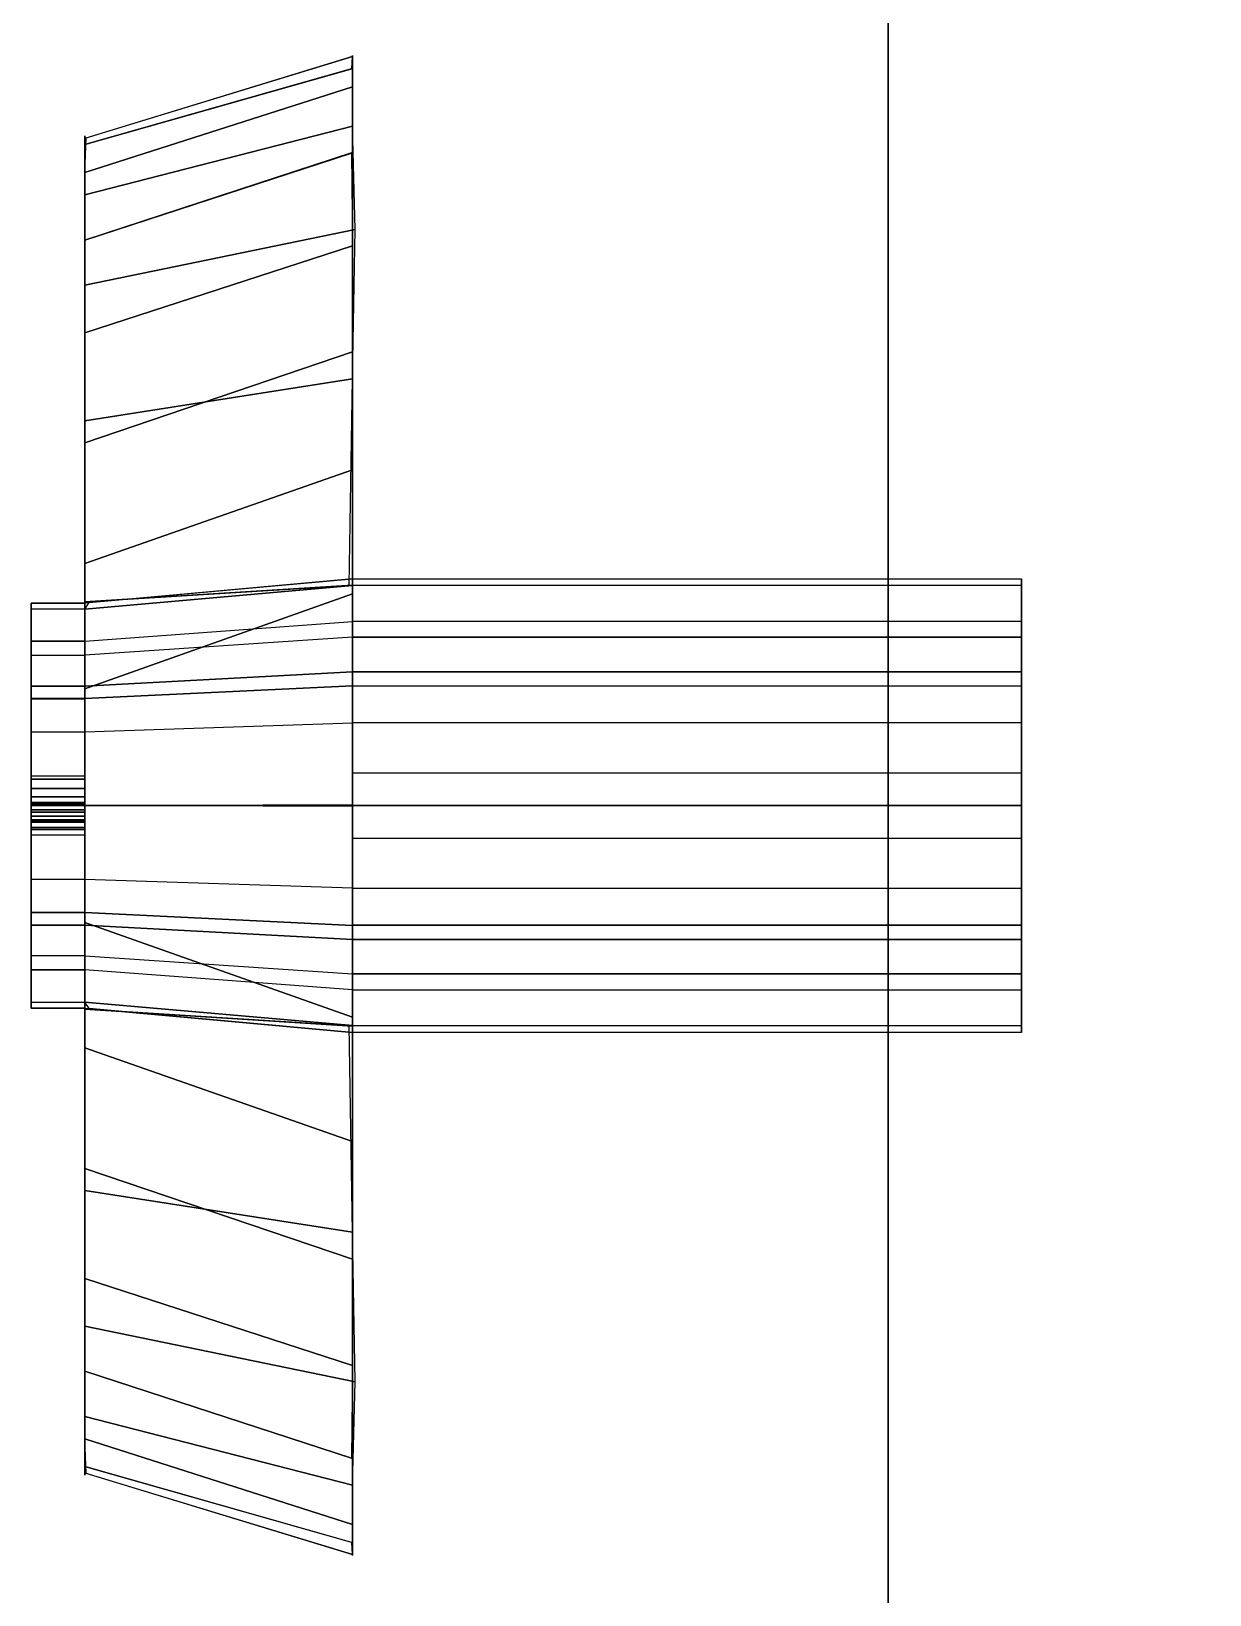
# Model space of a CAD drawing. Extents: x -21.8 to 22.2, y -10 to 63.
# Drawn here: x -21.83 to 0.17, y 17.54 to 46.73 of the extents above; entities that cross this region are included whole.
import ezdxf

# ---------------------------------------------------------------- set-up
doc = ezdxf.new("R2010")
doc.units = 0
doc.header["$MEASUREMENT"] = 0
doc.layers.get('0').update_dxf_attribs({"linetype": 'CONTINUOUS'})

msp = doc.modelspace()

# ---------------------------------------------------------------- linework, layer by layer
for points in [[(-5.834, 62.975, 43), (-5.834, 1.975, 43), (-5.834, 1.975, -40), (-5.834, 62.975, -40)], [(6.166, 1.975, 43), (-5.834, 1.975, 43), (-5.834, 62.975, 43), (6.166, 62.975, 43)], [(6.166, 1.975, -40), (-5.834, 1.975, -40), (-5.834, 62.975, -40), (6.166, 62.975, -40)]]:
    msp.add_3dface(points)
at = {"linetype": 'Continuous'}
for points in [[(-20.834, 44.61, 3.503), (-15.847, 46.025, 4.095), (-15.834, 46.253, 0.781), (-20.834, 44.727, 0.453)], [(-20.807, 44.736, 0.454), (-15.834, 46.253, 0.781), (-15.834, 45.691, -2.489), (-20.834, 44.092, -2.565)], [(-15.834, 46.271, 1.5), (-15.834, 42.762, -7.77), (-15.834, 32.271, -12.5), (-15.834, 46.271, 1.5)], [(-15.834, 32.271, 15.5), (-15.834, 42.5, 11.06), (-15.834, 46.271, 1.5), (-15.834, 32.271, 15.5)], [(-15.834, 34.771, 1.74), (-15.834, 40.401, 7.37), (-15.834, 46.271, 1.5), (-15.834, 34.771, -10)], [(-20.834, 43.674, 6.622), (-15.834, 44.954, 7.43), (-15.834, 46.028, 4.097), (-20.834, 44.61, 3.503)], [(-20.834, 44.092, -2.565), (-15.834, 45.691, -2.489), (-15.834, 44.46, -5.388), (-20.834, 42.829, -5.192)], [(-20.834, 41.986, 9.366), (-15.785, 43.025, 10.388), (-15.834, 44.954, 7.43), (-20.834, 43.674, 6.622)], [(-20.834, 44.771, 1.5), (-20.834, 41.638, -6.777), (-20.834, 32.271, -11), (-20.834, 44.771, 1.5)], [(-20.834, 32.271, 14), (-20.834, 41.404, 10.035), (-20.834, 44.771, 1.5), (-20.834, 32.271, 14)], [(-20.834, 34.504, 1.715), (-20.834, 39.53, 6.741), (-20.834, 44.771, 1.5), (-20.834, 34.504, -8.768)], [(-20.834, 42.829, -5.192), (-15.853, 44.453, -5.387), (-15.834, 42.72, -7.818), (-20.834, 41.099, -7.35)], [(-20.834, 39.454, 11.73), (-15.834, 40.236, 13.014), (-15.785, 43.025, 10.388), (-20.834, 41.986, 9.366)], [(-20.834, 41.099, -7.35), (-15.834, 42.72, -7.818), (-15.834, 40.74, -9.648), (-20.834, 39.045, -9.006)], [(-15.834, 32.271, -12.5), (-15.834, 37.453, -11.506), (-15.834, 42.762, -7.77), (-15.834, 32.271, -12.5)], [(-15.834, 32.271, 15.5), (-15.834, 42.5, 11.06), (-15.834, 37.738, 14.389), (-15.834, 32.271, 15.5)], [(-20.834, 32.271, -11), (-20.834, 36.898, -10.112), (-20.834, 41.638, -6.777), (-20.834, 32.271, -11)], [(-20.834, 32.271, 14), (-20.834, 41.404, 10.035), (-20.834, 37.152, 13.008), (-20.834, 32.271, 14)], [(-20.834, 39.045, -9.006), (-15.834, 40.74, -9.648), (-15.834, 38.542, -11.017), (-20.834, 36.793, -10.153)], [(-15.834, 34.509, 8.791), (-15.834, 35.414, 8.039), (-15.834, 40.401, 7.37), (-15.834, 39.271, 8.5)], [(-15.834, 35.414, 8.039), (-15.834, 36.379, 6.27), (-15.834, 40.401, 7.37), (-15.834, 35.414, 8.039)], [(-15.834, 36.379, 6.27), (-15.834, 36.506, 4.818), (-15.834, 40.401, 7.37), (-15.834, 36.379, 6.27)], [(-15.834, 36.506, 4.818), (-15.834, 35.708, 2.677), (-15.834, 40.401, 7.37), (-15.834, 36.506, 4.818)], [(-20.834, 36.074, 13.408), (-15.902, 36.381, 14.862), (-15.834, 40.236, 13.014), (-20.834, 39.454, 11.73)], [(-20.834, 34.269, 8.01), (-20.834, 35.077, 7.338), (-20.834, 39.53, 6.741), (-20.834, 38.521, 7.75)], [(-20.834, 35.077, 7.338), (-20.834, 35.938, 5.759), (-20.834, 39.53, 6.741), (-20.834, 35.077, 7.338)], [(-20.834, 35.938, 5.759), (-20.834, 36.052, 4.463), (-20.834, 39.53, 6.741), (-20.834, 35.938, 5.759)], [(-20.834, 36.052, 4.463), (-20.834, 35.34, 2.551), (-20.834, 39.53, 6.741), (-20.834, 36.052, 4.463)], [(-15.834, 32.271, 9.427), (-15.834, 34.509, 8.791), (-15.834, 39.271, 8.5), (-15.834, 38.207, 9.564)], [(-20.834, 36.793, -10.153), (-15.834, 38.542, -11.017), (-15.834, 36.222, -11.931), (-20.834, 34.454, -10.808)], [(-20.834, 32.271, 8.578), (-20.834, 34.269, 8.01), (-20.834, 38.521, 7.75), (-20.834, 37.571, 8.7)], [(-15.834, 32.271, 9.427), (-15.834, 38.207, 9.564), (-15.834, 32.271, 15.5), (-15.834, 32.271, 9.427)], [(-20.834, 32.271, 8.578), (-20.834, 37.571, 8.7), (-20.834, 32.271, 14), (-20.834, 32.271, 8.578)], [(-20.834, 35.34, 2.551), (-15.834, 35.708, 2.677), (-15.834, 36.506, 4.818), (-20.834, 36.052, 4.463)], [(-15.834, 36.379, 6.27), (-20.834, 35.938, 5.759), (-20.753, 36.06, 4.469), (-15.834, 36.506, 4.818)], [(-15.834, 36.379, 6.27), (-15.834, 36.506, 4.818), (-15.834, 28.164, 6.27), (-15.834, 29.129, 8.039)], [(-15.834, 36.506, 4.818), (-15.834, 28.834, 2.677), (-15.834, 28.037, 4.818), (-15.834, 28.164, 6.27)], [(-15.834, 28.834, 2.677), (-15.834, 34.771, 1.74), (-15.834, 35.708, 2.677), (-15.834, 36.506, 4.818)], [(-15.834, 36.379, 6.27), (-15.834, 36.506, 4.818), (-3.351, 36.506, 4.818), (-3.351, 36.379, 6.27)], [(-3.351, 36.506, 4.818), (-3.351, 35.708, 2.677), (-15.834, 35.708, 2.677), (-15.834, 36.506, 4.818)], [(-3.351, 36.379, 6.27), (-3.351, 36.506, 4.818), (-3.351, 28.164, 6.27), (-3.351, 29.129, 8.039)], [(-3.351, 36.506, 4.818), (-3.351, 28.834, 2.677), (-3.351, 28.037, 4.818), (-3.351, 28.164, 6.27)], [(-3.351, 28.834, 2.677), (-3.351, 34.771, 1.74), (-3.351, 35.708, 2.677), (-3.351, 36.506, 4.818)], [(-20.834, 32.271, 14), (-15.834, 32.271, 15.5), (-15.834, 36.386, 14.882), (-20.834, 36.074, 13.408)], [(-15.834, 35.414, 8.039), (-20.834, 35.077, 7.338), (-20.834, 35.938, 5.759), (-15.834, 36.379, 6.27)], [(-20.834, 34.454, -10.808), (-15.834, 36.222, -11.931), (-15.834, 32.271, -12.5), (-20.834, 32.271, -11)], [(-15.834, 36.379, 6.27), (-15.834, 29.129, 8.039), (-15.834, 30.034, 8.791), (-15.834, 35.414, 8.039)], [(-3.351, 36.379, 6.27), (-15.834, 36.379, 6.27), (-15.834, 35.414, 8.039), (-3.351, 35.414, 8.039)], [(-3.351, 36.379, 6.27), (-3.351, 29.129, 8.039), (-3.351, 30.034, 8.791), (-3.351, 35.414, 8.039)], [(-21.834, 35.34, 2.551), (-21.834, 36.052, 4.463), (-21.834, 35.938, 5.759), (-21.834, 34.756, 5.527)], [(-21.834, 35.34, 2.551), (-20.834, 35.34, 2.551), (-20.834, 36.052, 4.463), (-21.834, 36.052, 4.463)], [(-21.834, 36.052, 4.463), (-20.834, 36.052, 4.463), (-20.834, 35.938, 5.759), (-21.834, 35.938, 5.759)], [(-21.834, 34.756, 5.527), (-21.834, 35.938, 5.759), (-21.834, 35.077, 7.338), (-21.834, 34.269, 8.01)], [(-21.834, 35.938, 5.759), (-21.834, 35.077, 7.338), (-20.834, 35.077, 7.338), (-20.834, 35.938, 5.759)], [(-20.834, 35.34, 2.551), (-20.834, 36.052, 4.463), (-20.834, 35.938, 5.759), (-20.834, 34.756, 5.527)], [(-20.834, 34.756, 5.527), (-20.834, 35.938, 5.759), (-20.834, 35.077, 7.338), (-20.834, 34.269, 8.01)], [(-20.834, 35.34, 2.551), (-15.834, 35.708, 2.677), (-15.834, 34.771, 1.74), (-20.834, 34.504, 1.715)], [(-15.834, 35.708, 2.677), (-15.834, 34.771, 1.74), (-3.351, 34.771, 1.74), (-3.351, 35.708, 2.677)], [(-21.834, 29.203, 2.551), (-21.834, 35.34, 2.551), (-21.834, 34.269, 8.01), (-21.834, 30.274, 8.01)], [(-21.834, 35.34, 2.551), (-21.834, 34.504, 1.715), (-21.834, 30.039, 1.715), (-21.834, 29.203, 2.551)], [(-21.834, 34.504, 1.715), (-20.834, 34.504, 1.715), (-20.834, 35.34, 2.551), (-21.834, 35.34, 2.551)], [(-21.834, 35.34, 2.551), (-21.834, 32.288, 2.867), (-21.834, 31.963, 2.867), (-21.834, 29.203, 2.551)], [(-21.834, 35.068, 4.043), (-21.834, 35.34, 2.551), (-21.834, 32.288, 2.867), (-21.834, 32.288, 3.536)], [(-20.834, 35.077, 7.338), (-20.834, 34.269, 8.01), (-15.834, 34.509, 8.791), (-15.834, 35.414, 8.039)], [(-20.834, 29.203, 2.551), (-20.834, 35.34, 2.551), (-20.834, 34.269, 8.01), (-20.834, 30.274, 8.01)], [(-20.834, 35.34, 2.551), (-20.834, 34.504, 1.715), (-20.834, 30.039, 1.715), (-20.834, 29.203, 2.551)], [(-20.834, 35.34, 2.551), (-20.834, 32.288, 2.867), (-20.834, 31.963, 2.867), (-20.834, 29.203, 2.551)], [(-20.834, 35.068, 4.043), (-20.834, 35.34, 2.551), (-20.834, 32.288, 2.867), (-20.834, 32.288, 3.536)], [(-15.834, 34.509, 8.791), (-15.834, 35.414, 8.039), (-15.834, 30.034, 8.791), (-15.834, 32.271, 9.427)], [(-15.834, 35.414, 8.039), (-15.834, 34.509, 8.791), (-3.351, 34.509, 8.791), (-3.351, 35.414, 8.039)], [(-3.351, 34.509, 8.791), (-3.351, 35.414, 8.039), (-3.351, 30.034, 8.791), (-3.351, 32.271, 9.427)], [(-20.834, 35.077, 7.338), (-20.834, 34.269, 8.01), (-21.834, 34.269, 8.01), (-21.834, 35.077, 7.338)], [(-21.834, 35.048, 4.039), (-21.834, 32.288, 3.536), (-21.834, 32.19, 3.663), (-21.834, 32.19, 3.841)], [(-21.834, 32.19, 3.841), (-21.834, 34.756, 5.527), (-21.834, 35.048, 4.039), (-21.834, 32.19, 3.841)], [(-20.834, 35.048, 4.039), (-20.834, 32.288, 3.536), (-20.834, 32.19, 3.663), (-20.834, 32.19, 3.841)], [(-20.834, 32.19, 3.841), (-20.834, 34.756, 5.527), (-20.834, 35.048, 4.039), (-20.834, 32.19, 3.841)], [(-21.834, 34.756, 5.527), (-21.834, 32.331, 5.965), (-21.834, 32.149, 6.096), (-21.834, 32.149, 6.252)], [(-21.834, 32.149, 6.252), (-21.834, 34.513, 6.768), (-21.834, 34.756, 5.527), (-21.834, 32.149, 6.252)], [(-21.834, 34.756, 5.527), (-21.834, 32.438, 5.282), (-21.834, 32.331, 5.417), (-21.834, 32.331, 5.965)], [(-21.834, 34.756, 5.527), (-21.834, 32.291, 4.977), (-21.834, 32.438, 5.077), (-21.834, 32.438, 5.282)], [(-21.834, 34.756, 5.527), (-21.834, 32.19, 3.841), (-21.834, 32.291, 3.953), (-21.834, 32.291, 4.977)], [(-20.834, 34.504, 1.715), (-15.834, 34.771, 1.715), (-15.834, 34.771, -4.573), (-20.834, 34.504, -3.922)], [(-20.834, 34.266, -4.925), (-20.834, 34.504, -3.922), (-15.834, 34.771, -4.573), (-15.834, 34.505, -5.696)], [(-20.834, 34.756, 5.527), (-20.834, 32.331, 5.965), (-20.834, 32.149, 6.096), (-20.834, 32.149, 6.252)], [(-20.834, 32.149, 6.252), (-20.834, 34.513, 6.768), (-20.834, 34.756, 5.527), (-20.834, 32.149, 6.252)], [(-20.834, 34.756, 5.527), (-20.834, 32.438, 5.282), (-20.834, 32.331, 5.417), (-20.834, 32.331, 5.965)], [(-20.834, 34.756, 5.527), (-20.834, 32.291, 4.977), (-20.834, 32.438, 5.077), (-20.834, 32.438, 5.282)], [(-20.834, 34.756, 5.527), (-20.834, 32.19, 3.841), (-20.834, 32.291, 3.953), (-20.834, 32.291, 4.977)], [(-15.834, 34.771, -10), (-15.834, 34.141, -10.631), (-15.834, 34.505, -5.696), (-15.834, 34.771, -4.573)], [(-15.834, 28.834, 2.677), (-15.834, 34.771, 1.74), (-15.834, 29.771, 1.74), (-15.834, 28.834, 2.677)], [(-15.834, 29.771, -4.573), (-15.834, 34.771, -4.573), (-15.834, 34.771, 1.74), (-15.834, 29.771, 1.74)], [(-15.834, 34.771, -4.573), (-15.834, 30.728, -6.539), (-15.834, 30.038, -5.696), (-15.834, 29.771, -4.573)], [(-15.834, 30.728, -6.539), (-15.834, 33.815, -6.539), (-15.834, 34.505, -5.696), (-15.834, 34.771, -4.573)], [(-15.834, 34.771, 1.74), (-3.351, 34.771, 1.74), (-3.351, 34.771, -4.573), (-15.834, 34.771, -4.573)], [(-15.834, 34.771, -4.573), (-15.834, 34.505, -5.696), (-3.351, 34.505, -5.696), (-3.351, 34.771, -4.573)], [(-3.351, 28.834, 2.677), (-3.351, 34.771, 1.74), (-3.351, 29.771, 1.74), (-3.351, 28.834, 2.677)], [(-3.351, 29.771, -4.573), (-3.351, 34.771, -4.573), (-3.351, 34.771, 1.74), (-3.351, 29.771, 1.74)], [(-3.351, 34.771, -4.573), (-3.351, 30.728, -6.539), (-3.351, 30.038, -5.696), (-3.351, 29.771, -4.573)], [(-3.351, 30.728, -6.539), (-3.351, 33.815, -6.539), (-3.351, 34.505, -5.696), (-3.351, 34.771, -4.573)], [(-21.834, 34.513, 6.768), (-21.834, 32.766, 7.293), (-21.834, 32.766, 7.617), (-21.834, 34.269, 8.01)], [(-21.834, 32.313, 6.924), (-21.834, 32.313, 7.293), (-21.834, 32.766, 7.293), (-21.834, 34.513, 6.768)], [(-21.834, 32.589, 6.572), (-21.834, 32.589, 6.722), (-21.834, 32.313, 6.924), (-21.834, 34.513, 6.768)], [(-21.834, 32.149, 6.252), (-21.834, 32.321, 6.357), (-21.834, 32.321, 6.504), (-21.834, 34.513, 6.768)], [(-21.834, 34.513, 6.768), (-21.834, 33.417, 6.636), (-21.834, 32.321, 6.504), (-21.834, 32.589, 6.572)], [(-21.834, 30.039, -3.922), (-21.834, 34.504, -3.922), (-21.834, 34.504, 1.715), (-21.834, 30.039, 1.715)], [(-21.834, 34.504, -3.922), (-21.834, 34.266, -4.925), (-21.834, 33.65, -5.678), (-21.834, 32.819, -6.086)], [(-21.834, 31.724, -6.086), (-21.834, 32.819, -6.086), (-21.834, 34.504, -3.922), (-21.834, 30.039, -3.922)], [(-20.834, 34.266, -4.925), (-20.834, 34.504, -3.922), (-21.834, 34.504, -3.922), (-21.834, 34.266, -4.925)], [(-20.834, 34.504, -3.922), (-20.834, 34.504, 1.715), (-21.834, 34.504, 1.715), (-21.834, 34.504, -3.922)], [(-20.834, 34.513, 6.768), (-20.834, 32.766, 7.293), (-20.834, 32.766, 7.617), (-20.834, 34.269, 8.01)], [(-20.834, 32.313, 6.924), (-20.834, 32.313, 7.293), (-20.834, 32.766, 7.293), (-20.834, 34.513, 6.768)], [(-20.834, 32.589, 6.572), (-20.834, 32.589, 6.722), (-20.834, 32.313, 6.924), (-20.834, 34.513, 6.768)], [(-20.834, 32.149, 6.252), (-20.834, 32.321, 6.357), (-20.834, 32.321, 6.504), (-20.834, 34.513, 6.768)], [(-20.834, 34.513, 6.768), (-20.834, 33.417, 6.636), (-20.834, 32.321, 6.504), (-20.834, 32.589, 6.572)], [(-20.834, 34.269, 8.01), (-20.834, 32.271, 8.578), (-15.834, 32.291, 9.427), (-15.834, 34.509, 8.791)], [(-15.834, 33.815, -6.539), (-15.834, 34.505, -5.696), (-20.834, 34.266, -4.925), (-20.834, 33.65, -5.678)], [(-20.834, 34.504, -8.768), (-20.834, 33.94, -9.331), (-20.834, 34.266, -4.925), (-20.834, 34.504, -3.922)], [(-20.834, 30.039, -3.922), (-20.834, 34.504, -3.922), (-20.834, 34.504, 1.715), (-20.834, 30.039, 1.715)], [(-20.834, 34.504, -3.922), (-20.834, 34.266, -4.925), (-20.834, 33.65, -5.678), (-20.834, 32.819, -6.086)], [(-20.834, 31.724, -6.086), (-20.834, 32.819, -6.086), (-20.834, 34.504, -3.922), (-20.834, 30.039, -3.922)], [(-3.351, 34.509, 8.791), (-3.351, 32.271, 9.427), (-15.834, 32.271, 9.427), (-15.834, 34.509, 8.791)], [(-15.834, 34.141, -10.631), (-15.834, 33.815, -6.539), (-15.834, 34.505, -5.696), (-15.834, 34.141, -10.631)], [(-3.351, 34.505, -5.696), (-3.351, 33.815, -6.539), (-15.834, 33.815, -6.539), (-15.834, 34.505, -5.696)], [(-21.834, 34.269, 8.01), (-21.834, 30.274, 8.01), (-21.834, 32.271, 8.578), (-21.834, 34.269, 8.01)], [(-21.834, 34.269, 8.01), (-21.834, 32.271, 8.578), (-20.834, 32.271, 8.578), (-20.834, 34.269, 8.01)], [(-21.834, 30.274, 8.01), (-21.834, 31.989, 7.617), (-21.834, 32.766, 7.617), (-21.834, 34.269, 8.01)], [(-21.834, 33.65, -5.678), (-20.834, 33.65, -5.678), (-20.834, 34.266, -4.925), (-21.834, 34.266, -4.925)], [(-20.834, 34.269, 8.01), (-20.834, 30.274, 8.01), (-20.834, 32.271, 8.578), (-20.834, 34.269, 8.01)], [(-20.834, 30.274, 8.01), (-20.834, 31.989, 7.617), (-20.834, 32.766, 7.617), (-20.834, 34.269, 8.01)], [(-20.834, 33.94, -9.331), (-20.834, 33.65, -5.678), (-20.834, 34.266, -4.925), (-20.834, 33.94, -9.331)], [(-20.834, 32.819, -6.086), (-20.834, 33.94, -9.331), (-20.834, 32.271, -11), (-20.834, 32.271, -6.154)], [(-20.834, 33.94, -9.331), (-20.834, 33.94, -9.331), (-20.834, 32.819, -6.086), (-20.834, 33.65, -5.678)], [(-15.834, 32.885, -6.996), (-15.834, 34.141, -10.631), (-15.834, 32.271, -12.5), (-15.834, 32.271, -7.073)], [(-15.834, 34.141, -10.631), (-15.834, 34.141, -10.631), (-15.834, 32.885, -6.996), (-15.834, 33.815, -6.539)], [(-20.834, 33.65, -5.678), (-20.834, 32.819, -6.086), (-21.834, 32.819, -6.086), (-21.834, 33.65, -5.678)], [(-15.834, 32.271, -7.073), (-20.834, 32.271, -6.154), (-20.834, 33.65, -5.678), (-15.834, 33.815, -6.539)], [(-15.834, 32.271, -6.539), (-15.834, 32.271, -7.073), (-15.834, 32.885, -6.996), (-15.834, 33.815, -6.539)], [(-15.834, 33.815, -6.539), (-15.834, 32.885, -6.996), (-3.351, 32.885, -6.996), (-3.351, 33.815, -6.539)], [(-3.351, 32.271, -6.539), (-3.351, 32.271, -7.073), (-3.351, 32.885, -6.996), (-3.351, 33.815, -6.539)], [(-21.834, 31.724, -6.086), (-21.834, 32.271, -6.154), (-21.834, 32.819, -6.086), (-21.834, 31.724, -6.086)], [(-21.834, 32.271, -6.154), (-20.834, 32.271, -6.154), (-20.834, 32.819, -6.086), (-21.834, 32.819, -6.086)], [(-21.834, 32.766, 7.617), (-20.834, 32.766, 7.617), (-20.834, 31.989, 7.617), (-21.834, 31.989, 7.617)], [(-20.834, 32.766, 7.293), (-21.834, 32.766, 7.293), (-21.834, 32.766, 7.617), (-20.834, 32.766, 7.617)], [(-21.834, 32.313, 7.293), (-20.834, 32.313, 7.293), (-20.834, 32.766, 7.293), (-21.834, 32.766, 7.293)], [(-20.834, 31.724, -6.086), (-20.834, 32.271, -6.154), (-20.834, 32.819, -6.086), (-20.834, 31.724, -6.086)], [(-15.834, 32.271, -7.073), (-15.834, 32.885, -6.996), (-3.351, 32.885, -6.996), (-3.351, 32.271, -7.073)], [(-21.834, 32.589, 6.722), (-20.834, 32.589, 6.722), (-20.834, 32.313, 6.924), (-21.834, 32.313, 6.924)], [(-21.834, 32.589, 6.572), (-20.834, 32.589, 6.572), (-20.834, 32.589, 6.722), (-21.834, 32.589, 6.722)], [(-21.834, 32.321, 6.504), (-20.834, 32.321, 6.504), (-20.834, 32.589, 6.572), (-21.834, 32.589, 6.572)], [(-21.834, 32.331, 5.417), (-21.834, 32.438, 5.282), (-20.834, 32.438, 5.282), (-20.834, 32.331, 5.417)], [(-20.834, 32.438, 5.077), (-21.834, 32.438, 5.077), (-21.834, 32.438, 5.282), (-20.834, 32.438, 5.282)], [(-21.834, 32.438, 5.077), (-21.834, 32.291, 4.977), (-20.834, 32.291, 4.977), (-20.834, 32.438, 5.077)], [(-20.834, 32.331, 5.965), (-21.834, 32.331, 5.965), (-21.834, 32.149, 6.096), (-20.834, 32.149, 6.096)], [(-20.834, 32.331, 5.417), (-21.834, 32.331, 5.417), (-21.834, 32.331, 5.965), (-20.834, 32.331, 5.965)], [(-20.834, 32.321, 6.357), (-21.834, 32.321, 6.357), (-21.834, 32.321, 6.504), (-20.834, 32.321, 6.504)], [(-21.834, 32.321, 6.357), (-21.834, 32.149, 6.252), (-20.834, 32.149, 6.252), (-20.834, 32.321, 6.357)], [(-21.834, 32.313, 6.924), (-20.834, 32.313, 6.924), (-20.834, 32.313, 7.293), (-21.834, 32.313, 7.293)], [(-20.834, 32.291, 3.953), (-21.834, 32.291, 3.953), (-21.834, 32.291, 4.977), (-20.834, 32.291, 4.977)], [(-21.834, 32.291, 3.953), (-21.834, 32.19, 3.841), (-20.834, 32.19, 3.841), (-20.834, 32.291, 3.953)], [(-21.834, 32.19, 3.663), (-21.834, 32.288, 3.536), (-20.834, 32.288, 3.536), (-20.834, 32.19, 3.663)], [(-20.834, 32.288, 2.867), (-21.834, 32.288, 2.867), (-21.834, 32.288, 3.536), (-20.834, 32.288, 3.536)], [(-21.834, 32.288, 2.867), (-21.834, 31.963, 2.867), (-20.834, 31.963, 2.867), (-20.834, 32.288, 2.867)], [(-21.834, 31.724, -6.086), (-20.834, 31.724, -6.086), (-20.834, 32.271, -6.154), (-21.834, 32.271, -6.154)], [(-20.834, 30.274, 8.01), (-20.834, 32.271, 8.578), (-21.834, 32.271, 8.578), (-21.834, 30.274, 8.01)], [(-21.834, 32.19, 3.841), (-21.834, 32.19, 3.663), (-20.834, 32.19, 3.663), (-20.834, 32.19, 3.841)], [(-21.834, 32.149, 6.252), (-21.834, 32.149, 6.096), (-20.834, 32.149, 6.096), (-20.834, 32.149, 6.252)], [(-20.834, 28.469, 13.408), (-15.834, 28.157, 14.882), (-15.834, 32.271, 15.5), (-20.834, 32.271, 14)], [(-20.834, 32.271, -11), (-15.834, 32.271, -12.5), (-15.834, 28.321, -11.931), (-20.834, 30.088, -10.808)], [(-15.834, 30.728, -6.539), (-20.834, 30.893, -5.678), (-20.834, 32.271, -6.154), (-15.834, 32.271, -7.073)], [(-15.834, 30.034, 8.791), (-15.834, 32.252, 9.427), (-20.834, 32.271, 8.578), (-20.834, 30.274, 8.01)], [(-20.834, 32.271, 14), (-20.834, 22.926, 9.802), (-20.834, 19.771, 1.5), (-20.834, 32.271, 14)], [(-20.834, 26.021, -4.75), (-20.834, 19.771, 1.5), (-20.834, 22.847, -6.711), (-20.834, 32.271, -11)], [(-20.834, 32.271, 14), (-20.834, 22.926, 9.802), (-20.834, 26.909, 12.791), (-20.834, 32.271, 14)], [(-20.834, 22.847, -6.711), (-20.834, 26.677, -9.678), (-20.834, 32.271, -11), (-20.834, 22.847, -6.711)], [(-20.834, 32.271, -6.154), (-20.834, 32.271, -11), (-20.834, 30.602, -9.331), (-20.834, 31.724, -6.086)], [(-20.834, 32.271, 8.578), (-20.834, 32.271, 14), (-20.834, 26.971, 8.7), (-20.834, 32.271, 8.578)], [(-20.834, 26.971, 8.7), (-20.834, 26.021, 7.75), (-20.834, 30.274, 8.01), (-20.834, 32.271, 8.578)], [(-15.834, 32.271, 15.5), (-15.834, 21.805, 10.798), (-15.834, 18.271, 1.5), (-15.834, 32.271, 15.5)], [(-15.834, 25.271, -5.5), (-15.834, 18.271, 1.5), (-15.834, 21.716, -7.697), (-15.834, 32.271, -12.5)], [(-15.834, 32.271, 15.5), (-15.834, 21.805, 10.798), (-15.834, 26.266, 14.146), (-15.834, 32.271, 15.5)], [(-15.834, 21.716, -7.697), (-15.834, 26.006, -11.02), (-15.834, 32.271, -12.5), (-15.834, 21.716, -7.697)], [(-15.834, 32.271, -7.073), (-15.834, 32.271, -12.5), (-15.834, 30.402, -10.631), (-15.834, 31.658, -6.996)], [(-15.834, 32.271, 9.427), (-15.834, 32.271, 15.5), (-15.834, 26.335, 9.564), (-15.834, 32.271, 9.427)], [(-15.834, 26.335, 9.564), (-15.834, 25.271, 8.5), (-15.834, 30.034, 8.791), (-15.834, 32.271, 9.427)], [(-15.834, 30.728, -6.539), (-15.834, 31.658, -6.996), (-15.834, 32.271, -7.073), (-15.834, 32.271, -6.539)], [(-3.351, 32.271, -7.073), (-3.351, 31.658, -6.996), (-15.834, 31.658, -6.996), (-15.834, 32.271, -7.073)], [(-15.834, 30.034, 8.791), (-15.834, 32.271, 9.427), (-3.351, 32.271, 9.427), (-3.351, 30.034, 8.791)], [(-3.351, 30.728, -6.539), (-3.351, 31.658, -6.996), (-3.351, 32.271, -7.073), (-3.351, 32.271, -6.539)], [(-21.834, 29.738, 5.28), (-21.834, 32.073, 5.221), (-21.834, 32.007, 5.304), (-21.834, 32.007, 5.798)], [(-21.834, 29.738, 5.28), (-21.834, 31.966, 4.078), (-21.834, 31.966, 5.148), (-21.834, 32.073, 5.221)], [(-21.834, 32.073, 5.221), (-20.834, 32.073, 5.221), (-20.834, 31.966, 5.148), (-21.834, 31.966, 5.148)], [(-21.834, 32.007, 5.304), (-20.834, 32.007, 5.304), (-20.834, 32.073, 5.221), (-21.834, 32.073, 5.221)], [(-21.834, 29.738, 5.28), (-21.834, 32.007, 5.798), (-21.834, 31.824, 5.929), (-21.834, 31.824, 6.434)], [(-21.834, 32.007, 5.798), (-20.834, 32.007, 5.798), (-20.834, 32.007, 5.304), (-21.834, 32.007, 5.304)], [(-21.834, 31.824, 5.929), (-20.834, 31.824, 5.929), (-20.834, 32.007, 5.798), (-21.834, 32.007, 5.798)], [(-21.834, 29.738, 5.28), (-21.834, 31.996, 6.755), (-21.834, 31.989, 6.76), (-21.834, 31.989, 7.617)], [(-21.834, 29.738, 5.28), (-21.834, 31.824, 6.434), (-21.834, 31.996, 6.539), (-21.834, 31.996, 6.755)], [(-21.834, 31.996, 6.539), (-20.834, 31.996, 6.539), (-20.834, 31.824, 6.434), (-21.834, 31.824, 6.434)], [(-21.834, 31.996, 6.755), (-20.834, 31.996, 6.755), (-20.834, 31.996, 6.539), (-21.834, 31.996, 6.539)], [(-20.834, 31.996, 6.755), (-20.834, 31.989, 6.76), (-21.834, 31.989, 6.76), (-21.834, 31.996, 6.755)], [(-21.834, 30.274, 8.01), (-21.834, 29.738, 5.28), (-21.834, 31.989, 7.617), (-21.834, 30.274, 8.01)], [(-20.834, 31.989, 7.617), (-21.834, 31.989, 7.617), (-21.834, 31.989, 6.76), (-20.834, 31.989, 6.76)], [(-21.834, 29.203, 2.551), (-21.834, 31.865, 3.552), (-21.834, 31.865, 3.966), (-21.834, 31.966, 4.078)], [(-21.834, 29.738, 5.28), (-21.834, 31.966, 4.078), (-21.834, 29.203, 2.551), (-21.834, 29.738, 5.28)], [(-21.834, 31.966, 4.078), (-20.834, 31.966, 4.078), (-20.834, 31.865, 3.966), (-21.834, 31.865, 3.966)], [(-21.834, 31.966, 5.148), (-20.834, 31.966, 5.148), (-20.834, 31.966, 4.078), (-21.834, 31.966, 4.078)], [(-21.834, 29.203, 2.551), (-21.834, 31.963, 2.867), (-21.834, 31.963, 3.425), (-21.834, 31.865, 3.552)], [(-21.834, 31.963, 2.867), (-20.834, 31.963, 2.867), (-20.834, 31.963, 3.425), (-21.834, 31.963, 3.425)], [(-21.834, 31.963, 3.425), (-21.834, 31.865, 3.552), (-20.834, 31.865, 3.552), (-20.834, 31.963, 3.425)], [(-20.834, 31.865, 3.552), (-20.834, 31.865, 3.966), (-21.834, 31.865, 3.966), (-21.834, 31.865, 3.552)], [(-21.834, 31.824, 6.434), (-20.834, 31.824, 6.434), (-20.834, 31.824, 5.929), (-21.834, 31.824, 5.929)], [(-20.834, 29.738, 5.28), (-20.834, 32.073, 5.221), (-20.834, 32.007, 5.304), (-20.834, 32.007, 5.798)], [(-20.834, 29.738, 5.28), (-20.834, 31.966, 4.078), (-20.834, 31.966, 5.148), (-20.834, 32.073, 5.221)], [(-20.834, 29.738, 5.28), (-20.834, 32.007, 5.798), (-20.834, 31.824, 5.929), (-20.834, 31.824, 6.434)], [(-20.834, 29.738, 5.28), (-20.834, 31.996, 6.755), (-20.834, 31.989, 6.76), (-20.834, 31.989, 7.617)], [(-20.834, 29.738, 5.28), (-20.834, 31.824, 6.434), (-20.834, 31.996, 6.539), (-20.834, 31.996, 6.755)], [(-20.834, 30.274, 8.01), (-20.834, 29.738, 5.28), (-20.834, 31.989, 7.617), (-20.834, 30.274, 8.01)], [(-20.834, 29.203, 2.551), (-20.834, 31.865, 3.552), (-20.834, 31.865, 3.966), (-20.834, 31.966, 4.078)], [(-20.834, 29.738, 5.28), (-20.834, 31.966, 4.078), (-20.834, 29.203, 2.551), (-20.834, 29.738, 5.28)], [(-20.834, 29.203, 2.551), (-20.834, 31.963, 2.867), (-20.834, 31.963, 3.425), (-20.834, 31.865, 3.552)], [(-21.834, 31.724, -6.086), (-21.834, 30.893, -5.678), (-21.834, 30.277, -4.925), (-21.834, 30.039, -3.922)], [(-21.834, 30.893, -5.678), (-21.834, 31.724, -6.086), (-20.834, 31.724, -6.086), (-20.834, 30.893, -5.678)], [(-20.834, 30.893, -5.678), (-20.834, 31.724, -6.086), (-20.834, 30.602, -9.331)], [(-20.834, 31.724, -6.086), (-20.834, 30.893, -5.678), (-20.834, 30.277, -4.925), (-20.834, 30.039, -3.922)], [(-15.834, 30.728, -6.539), (-15.834, 31.658, -6.996), (-15.834, 30.402, -10.631)], [(-3.351, 30.728, -6.539), (-3.351, 31.658, -6.996), (-15.834, 31.658, -6.996), (-15.834, 30.728, -6.539)], [(-21.834, 30.277, -4.925), (-20.834, 30.277, -4.925), (-20.834, 30.893, -5.678), (-21.834, 30.893, -5.678)], [(-20.834, 30.893, -5.678), (-20.834, 30.277, -4.925), (-15.834, 30.038, -5.696), (-15.834, 30.728, -6.539)], [(-20.834, 30.602, -9.331), (-20.834, 30.277, -4.925), (-20.834, 30.893, -5.678), (-20.834, 30.602, -9.331)], [(-15.834, 30.402, -10.631), (-15.834, 30.038, -5.696), (-15.834, 30.728, -6.539), (-15.834, 30.402, -10.631)], [(-15.834, 30.038, -5.696), (-15.834, 30.728, -6.539), (-3.351, 30.728, -6.539), (-3.351, 30.038, -5.696)], [(-20.834, 30.039, -3.922), (-20.834, 30.277, -4.925), (-20.834, 30.602, -9.331), (-20.834, 30.039, -8.768)], [(-15.834, 29.771, -4.573), (-15.834, 30.038, -5.696), (-15.834, 30.402, -10.631), (-15.834, 29.771, -10)], [(-21.834, 30.277, -4.925), (-21.834, 30.039, -3.922), (-20.834, 30.039, -3.922), (-20.834, 30.277, -4.925)], [(-21.834, 29.738, 5.28), (-21.834, 28.604, 5.759), (-21.834, 29.466, 7.338), (-21.834, 30.274, 8.01)], [(-21.834, 29.466, 7.338), (-21.834, 30.274, 8.01), (-20.834, 30.274, 8.01), (-20.834, 29.466, 7.338)], [(-15.834, 30.038, -5.696), (-15.834, 29.771, -4.573), (-20.834, 30.039, -3.922), (-20.834, 30.277, -4.925)], [(-15.834, 29.129, 8.039), (-15.834, 30.034, 8.791), (-20.834, 30.274, 8.01), (-20.834, 29.466, 7.338)], [(-20.834, 26.021, 7.75), (-20.834, 25.013, 6.741), (-20.834, 29.466, 7.338), (-20.834, 30.274, 8.01)], [(-20.834, 29.738, 5.28), (-20.834, 28.604, 5.759), (-20.834, 29.466, 7.338), (-20.834, 30.274, 8.01)], [(-20.834, 30.088, -10.808), (-15.834, 28.321, -11.931), (-15.834, 26.001, -11.017), (-20.834, 27.75, -10.153)], [(-21.834, 30.039, -3.922), (-21.834, 30.039, 1.715), (-20.834, 30.039, 1.715), (-20.834, 30.039, -3.922)], [(-21.834, 29.203, 2.551), (-20.834, 29.203, 2.551), (-20.834, 30.039, 1.715), (-21.834, 30.039, 1.715)], [(-20.834, 30.039, -3.922), (-15.834, 29.771, -4.573), (-15.834, 29.771, 1.715), (-20.834, 30.039, 1.715)], [(-20.834, 30.039, 1.715), (-15.834, 29.771, 1.74), (-15.834, 28.834, 2.677), (-20.834, 29.203, 2.551)], [(-20.834, 30.039, -8.768), (-20.834, 19.771, 1.5), (-20.834, 25.013, 6.741), (-20.834, 30.039, 1.715)], [(-3.351, 29.771, -4.573), (-3.351, 30.038, -5.696), (-15.834, 30.038, -5.696), (-15.834, 29.771, -4.573)], [(-15.834, 25.271, 8.5), (-15.834, 24.142, 7.37), (-15.834, 29.129, 8.039), (-15.834, 30.034, 8.791)], [(-3.351, 29.129, 8.039), (-3.351, 30.034, 8.791), (-15.834, 30.034, 8.791), (-15.834, 29.129, 8.039)], [(-15.834, 29.771, -10), (-15.834, 18.271, 1.5), (-15.834, 24.142, 7.37), (-15.834, 29.771, 1.74)], [(-3.351, 28.834, 2.677), (-3.351, 29.771, 1.74), (-15.834, 29.771, 1.74), (-15.834, 28.834, 2.677)], [(-15.834, 29.771, -4.573), (-3.351, 29.771, -4.573), (-3.351, 29.771, 1.74), (-15.834, 29.771, 1.74)], [(-21.834, 29.738, 5.28), (-21.834, 28.604, 5.759), (-21.834, 28.49, 4.463), (-21.834, 29.203, 2.551)], [(-20.834, 29.738, 5.28), (-20.834, 28.604, 5.759), (-20.834, 28.49, 4.463), (-20.834, 29.203, 2.551)], [(-20.834, 28.604, 5.759), (-20.834, 29.466, 7.338), (-21.834, 29.466, 7.338), (-21.834, 28.604, 5.759)], [(-21.834, 28.49, 4.463), (-20.834, 28.49, 4.463), (-20.834, 29.203, 2.551), (-21.834, 29.203, 2.551)], [(-15.834, 28.164, 6.27), (-20.834, 28.604, 5.759), (-20.834, 29.466, 7.338), (-15.834, 29.129, 8.039)], [(-20.834, 29.466, 7.338), (-20.834, 25.013, 6.741), (-20.834, 28.604, 5.759), (-20.834, 29.466, 7.338)], [(-20.834, 28.49, 4.463), (-15.834, 28.037, 4.818), (-15.834, 28.834, 2.677), (-20.834, 29.203, 2.551)], [(-20.834, 28.49, 4.463), (-20.834, 25.013, 6.741), (-20.834, 29.203, 2.551), (-20.834, 28.49, 4.463)], [(-15.834, 29.129, 8.039), (-15.834, 24.142, 7.37), (-15.834, 28.164, 6.27), (-15.834, 29.129, 8.039)], [(-3.351, 29.129, 8.039), (-15.834, 29.129, 8.039), (-15.834, 28.164, 6.27), (-3.351, 28.164, 6.27)], [(-21.834, 28.604, 5.759), (-20.834, 28.604, 5.759), (-20.834, 28.49, 4.463), (-21.834, 28.49, 4.463)], [(-15.834, 28.037, 4.818), (-20.753, 28.483, 4.469), (-20.834, 28.604, 5.759), (-15.834, 28.164, 6.27)], [(-20.834, 28.604, 5.759), (-20.834, 25.013, 6.741), (-20.834, 28.49, 4.463), (-20.834, 28.604, 5.759)], [(-15.834, 28.037, 4.818), (-15.834, 24.142, 7.37), (-15.834, 28.834, 2.677), (-15.834, 28.037, 4.818)], [(-15.834, 28.037, 4.818), (-15.834, 28.834, 2.677), (-3.351, 28.834, 2.677), (-3.351, 28.037, 4.818)], [(-20.834, 25.088, 11.73), (-15.834, 24.307, 13.014), (-15.902, 28.161, 14.862), (-20.834, 28.469, 13.408)], [(-15.834, 28.164, 6.27), (-15.834, 24.142, 7.37), (-15.834, 28.037, 4.818), (-15.834, 28.164, 6.27)], [(-3.351, 28.164, 6.27), (-3.351, 28.037, 4.818), (-15.834, 28.037, 4.818), (-15.834, 28.164, 6.27)], [(-20.834, 27.75, -10.153), (-15.834, 26.001, -11.017), (-15.834, 23.803, -9.648), (-20.834, 25.498, -9.006)], [(-20.834, 25.498, -9.006), (-15.834, 23.803, -9.648), (-15.834, 21.823, -7.818), (-20.834, 23.444, -7.35)], [(-20.834, 22.556, 9.366), (-15.785, 21.518, 10.388), (-15.834, 24.307, 13.014), (-20.834, 25.088, 11.73)], [(-20.834, 23.444, -7.35), (-15.834, 21.823, -7.818), (-15.853, 20.089, -5.387), (-20.834, 21.714, -5.192)], [(-20.834, 20.869, 6.622), (-15.834, 19.589, 7.43), (-15.785, 21.518, 10.388), (-20.834, 22.556, 9.366)], [(-20.834, 21.714, -5.192), (-15.834, 20.083, -5.388), (-15.834, 18.852, -2.489), (-20.834, 20.451, -2.565)], [(-20.834, 19.933, 3.503), (-15.834, 18.514, 4.097), (-15.834, 19.589, 7.43), (-20.834, 20.869, 6.622)], [(-20.834, 20.451, -2.565), (-15.834, 18.852, -2.489), (-15.834, 18.29, 0.781), (-20.807, 19.807, 0.454)], [(-20.834, 19.815, 0.453), (-15.834, 18.29, 0.781), (-15.847, 18.518, 4.095), (-20.834, 19.933, 3.503)]]:
    msp.add_3dface(points, dxfattribs=at)

doc.saveas('drawing.dxf')
